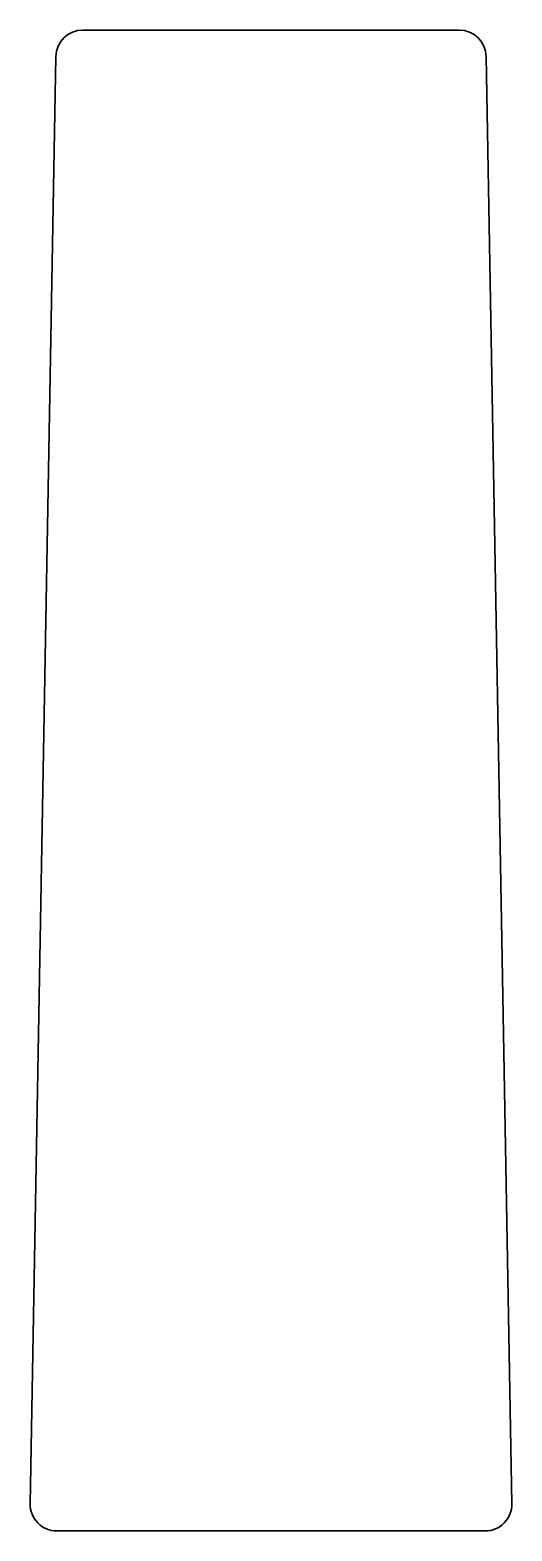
# Model space of a CAD drawing. Header units: millimetres. Extents: x 24.5 to 29, y 2.5 to 16.5.
import ezdxf

# ---------------------------------------------------------------- set-up
doc = ezdxf.new("R2010")
doc.units = ezdxf.units.MM
doc.header["$MEASUREMENT"] = 0
doc.layers.add('Ax', color=254, linetype='Continuous', lineweight=30)

msp = doc.modelspace()

# ---------------------------------------------------------------- linework, layer by layer
at = {"layer": 'Ax'}
for p, q in [((24.996, 16.5), (28.504, 16.5)), ((24.746, 16.254), (24.505, 2.754)), ((28.754, 16.254), (28.995, 2.754)), ((24.755, 2.5), (28.745, 2.5))]:
    msp.add_line(p, q, dxfattribs=at)
for centre, start, end in [((24.996, 16.25), 90, 178.977), ((28.504, 16.25), 1.023, 90), ((24.755, 2.75), 178.977, 270), ((28.745, 2.75), 270, 1.023)]:
    msp.add_arc(centre, 0.25, start, end, dxfattribs=at)

doc.saveas('drawing.dxf')
